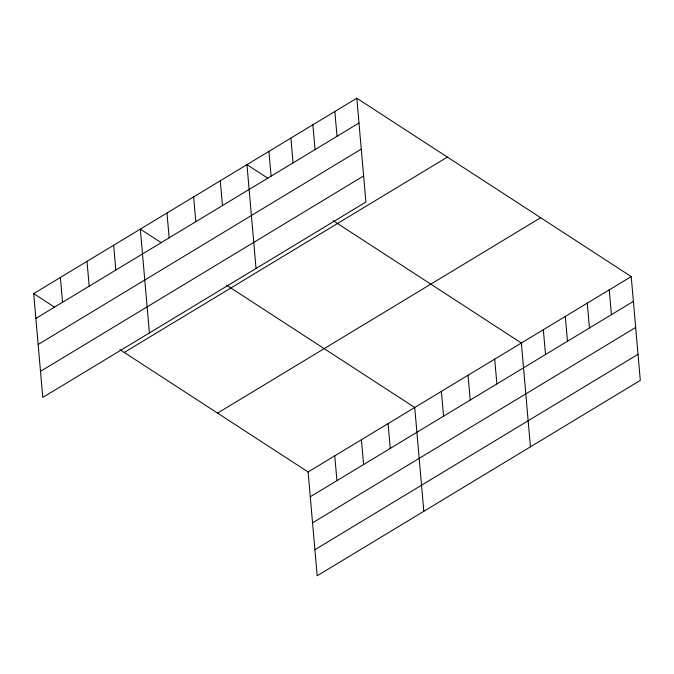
<?xml version="1.0" encoding="UTF-8"?>
<svg xmlns="http://www.w3.org/2000/svg" width="674" height="674" viewBox="0 0 674 674"><rect width="100%" height="100%" fill="white"/><g stroke="black" fill="none" stroke-linecap="round" stroke-linejoin="round"><path stroke-width="1.01" d="M356.816 98.219L365.898 202.032L42.782 397.424L33.7 293.603L356.816 98.219L631.218 276.576L640.3 380.397L317.184 575.781L308.102 471.969L119.896 349.637M35.874 318.414L358.989 123.022M38.148 344.49L361.264 149.097M40.499 371.349L363.615 175.956M124.252 352.468L447.368 157.076M217.55 413.111L540.666 217.719M308.102 471.969L631.218 276.576M310.267 496.78L633.391 301.388M312.551 522.847L635.666 327.463M314.901 549.714L638.017 354.322M267.856 178.231L246.954 164.65L256.036 268.463M333.158 220.676L521.356 343.007L530.438 446.828M161.229 242.707L140.327 229.126L149.409 332.939M226.531 285.161L414.729 407.492L423.811 511.305M33.7 293.603L54.594 307.192M609.245 289.862L611.419 314.674M587.273 303.148L589.447 327.96M565.301 316.435L567.474 341.246M543.328 329.721L545.502 354.532M494.699 359.132L496.873 383.936M468.042 375.25L470.216 400.061M441.386 391.367L443.559 416.178M388.072 423.609L390.246 448.421M334.843 111.505L337.017 136.308M361.416 439.726L363.589 464.538M312.871 124.791L315.044 149.594M334.759 455.851L336.924 480.655M290.898 138.077L293.072 162.881M268.926 151.364L271.1 176.167M220.297 180.767L222.471 205.578M193.64 196.884L195.814 221.695M166.983 213.009L169.157 237.812M113.67 245.243L115.844 270.055M87.013 261.369L89.187 286.172M60.357 277.486L62.53 302.297"/></g></svg>
